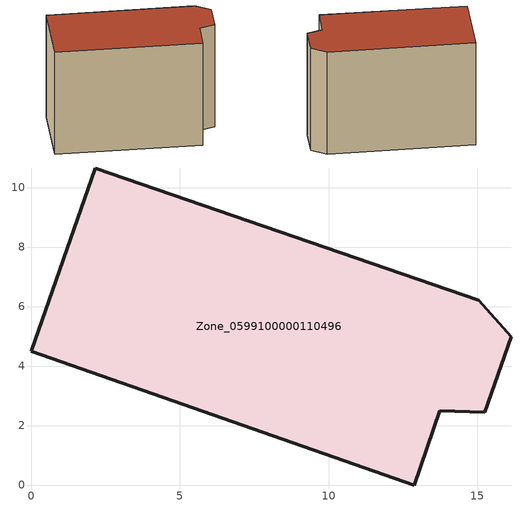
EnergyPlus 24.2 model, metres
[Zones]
Zone_0599100000110496
 floor ground (C_G): 0,4.5 2.15,10.66 15.05,6.22 16.14,4.99 15.25,2.45 13.74,2.5 12.87,0 z0
 wall outside (C_F): 2.15,10.66 0,4.5 12.87,0 13.74,2.5 15.25,2.45 16.14,4.99 15.05,6.22 2.15,10.66 z0:10.87
 roof outside (C_R): 15.05,6.22 2.15,10.66 0,4.5 12.87,0 13.74,2.5 15.25,2.45 16.14,4.99 z10.87
[BUILDING]
Pand.0599100000110496: North Axis=0; Terrain=City; Loads Convergence Tolerance Value=0.04; Temperature Convergence Tolerance Value=0.4; Solar Distribution=FullExterior; Maximum Number of Warmup Days=25; Minimum Number of Warmup Days=1
[Site:Location]
Rotterdam.The.Hague.AP_ZH_NLD Design_Conditions: Latitude=51.96; Longitude=4.45; Time Zone=1; Elevation=-4.5
[SITE:GROUNDTEMPERATURE:BUILDINGSURFACE]
18, 18, 18, 18, 18, 18, 18, 18, 18, 18, 18, 18
[MATERIAL] Thermal Absorptance=0.9; Solar Absorptance=0.7; Visible Absorptance=0.7
Name | Roughness | Thickness | Conductivity | Density | Specific Heat
G.TC.1946 | MediumSmooth | 0.15 | 1 | 540 | 1210
F.TC.1946 | Rough | 0.3 | 0.857143 | 1920 | 840
R.TC.1946 | MediumRough | 0.2 | 0.909091 | 1500 | 1000
[CONSTRUCTION]
C_G: G.TC.1946
C_F: F.TC.1946
C_R: R.TC.1946
[ZONE]
Zone_0599100000110496: Type=1; Multiplier=1; Ceiling Height=Autocalculate; Volume=Autocalculate; Floor Area=autocalculate; Part of Total Floor Area=Yes
[ZONEINFILTRATION:DESIGNFLOWRATE]
Infil_Zone_0599100000110496: Zone or ZoneList or Space or SpaceList=Zone_0599100000110496; Schedule=AlwaysOn; Design Flow Rate Calculation Method=Flow/Area; Flow Rate per Floor Area=0.003; Constant Term Coefficient=1; Temperature Term Coefficient=0; Velocity Term Coefficient=0; Velocity Squared Term Coefficient=0
[HVACTEMPLATE:ZONE:IDEALLOADSAIRSYSTEM]
Zone_0599100000110496: Maximum Heating Supply Air Temperature=50; Minimum Cooling Supply Air Temperature=13; Maximum Heating Supply Air Humidity Ratio=0.0156; Minimum Cooling Supply Air Humidity Ratio=0.0077; Heating Limit=NoLimit; Cooling Limit=NoLimit; Dehumidification Control Type=ConstantSensibleHeatRatio; Cooling Sensible Heat Ratio=0.7; Dehumidification Setpoint=60; Humidification Control Type=None; Humidification Setpoint=30; Outdoor Air Method=None; Outdoor Air Flow Rate per Person=0.00944; Outdoor Air Flow Rate per Zone Floor Area=0; Outdoor Air Flow Rate per Zone=0; Demand Controlled Ventilation Type=None; Outdoor Air Economizer Type=NoEconomizer; Heat Recovery Type=None; Sensible Heat Recovery Effectiveness=0.7; Latent Heat Recovery Effectiveness=0.65
[ZONECONTROL:THERMOSTAT]
ThermostatControl_Zone_0599100000110496: Zone or ZoneList=Zone_0599100000110496; Control Type Schedule=DualSetpointControlType; Control 1=Thermostat_Zone_0599100000110496; Temperature Difference Between Cutout And Setpoint=0
[THERMOSTATSETPOINT:DUALSETPOINT]
Thermostat_Zone_0599100000110496: Heating Setpoint Temperature Schedule=HeatingSetpoint_Zone_0599100000110496; Cooling Setpoint Temperature Schedule=CoolingSetpoint_Zone_0599100000110496
[SCHEDULE:COMPACT]
HeatingSetpoint_Zone_0599100000110496: Through: 12/31, For: AllDays, Until: 24:00, 21
CoolingSetpoint_Zone_0599100000110496: Through: 12/31, For: AllDays, Until: 24:00, 24
DualSetpointControlType: Through: 12/31, For: AllDays, Until: 24:00, 4
AlwaysOn: Through: 12/31, For: AllDays, Until: 24:00, 1
